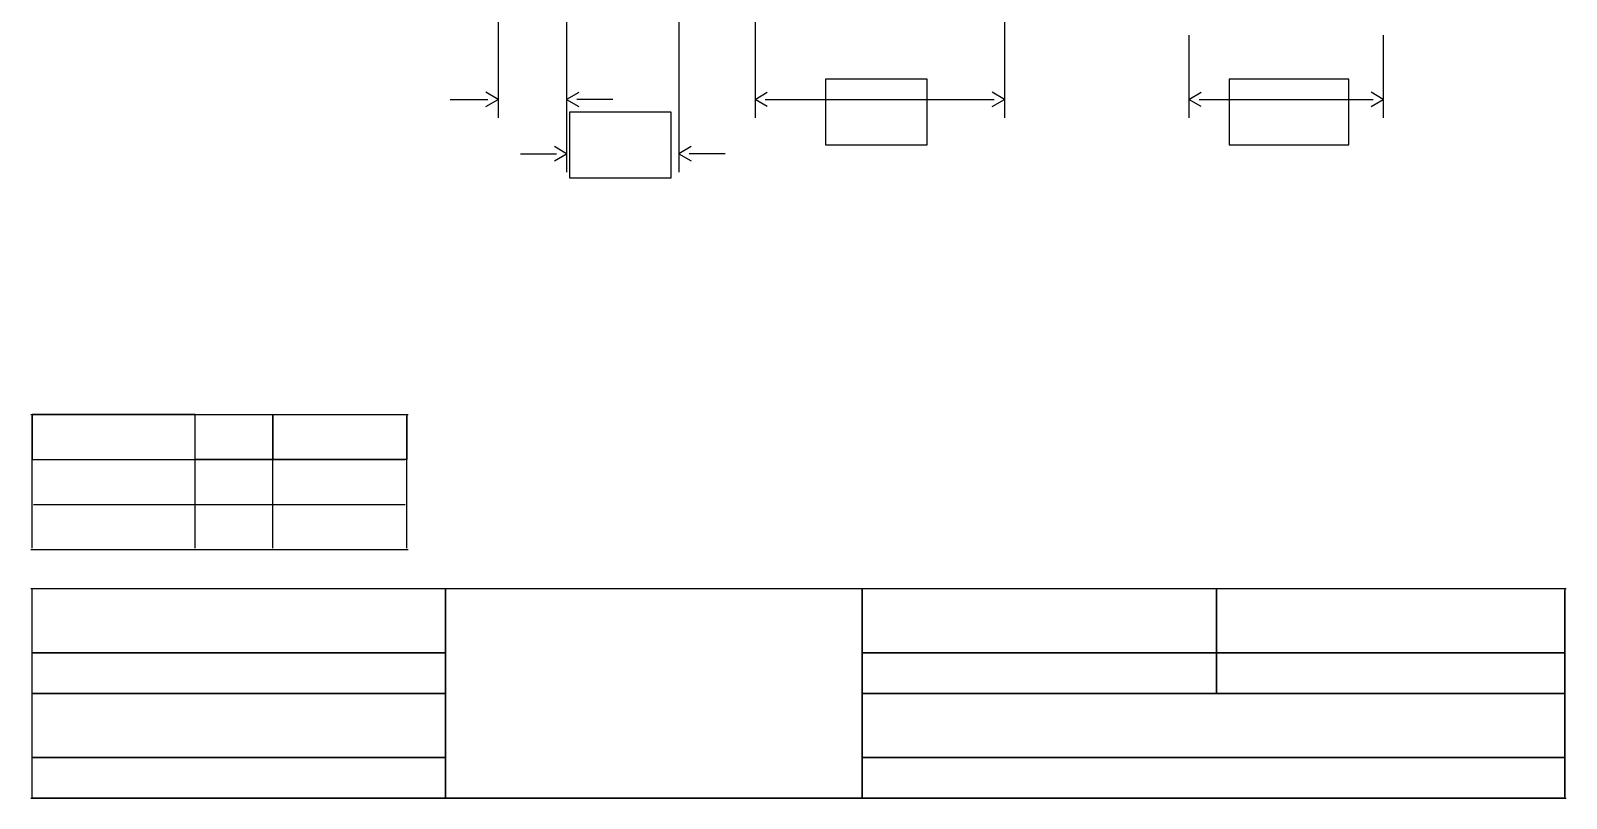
# Model space of a CAD drawing. Extents: x 36 to 576, y 36 to 756.
# Drawn here: x 36 to 576, y 36 to 306 of the extents above; entities that cross this region are included whole.
import ezdxf

# ---------------------------------------------------------------- set-up
doc = ezdxf.new("R2010")
doc.units = 0
doc.layers.add('51h-51hbc-double-box-rail-bracket_techdrawing', color=7, linetype='CONTINUOUS')

msp = doc.modelspace()

# ---------------------------------------------------------------- linework, layer by layer
at = {"layer": '51h-51hbc-double-box-rail-bracket_techdrawing', "color": 1}
for points in [[(200.437995, 314.050992), (200.437995, 275.736993)], [(290.772993, 314.050992), (290.772993, 275.736993)], [(378.450991, 314.050992), (378.450991, 275.736993)], [(224.545994, 310.882992), (224.545994, 275.736993)], [(224.545994, 310.882992), (224.545994, 256.657994)], [(264.007993, 310.882992), (264.007993, 256.657994)], [(443.294989, 304.795992), (443.294989, 275.736993)], [(511.670987, 304.795992), (511.670987, 275.736993)], [(183.628995, 282.248993), (196.850995, 282.248993)], [(240.825994, 282.248993), (228.133994, 282.248993)], [(294.360993, 282.248993), (374.861991, 282.248993)], [(446.884989, 282.248993), (508.084987, 282.248993)], [(208.265995, 263.168993), (220.957994, 263.168993)], [(280.287993, 263.168993), (267.595993, 263.168993)], [(36.121999, 171.508996), (93.904998, 171.508996)], [(36.621999, 155.654996), (36.621999, 171.008996)], [(93.904998, 171.508996), (121.264997, 171.508996), (168.802996, 171.508996)], [(93.904998, 155.904996), (93.904998, 171.008996)], [(121.264997, 155.904996), (121.264997, 171.008996)], [(168.302996, 155.654996), (168.302996, 171.008996)], [(36.621999, 139.800997), (36.621999, 155.654996)], [(37.121999, 155.654996), (93.904998, 155.654996), (121.264997, 155.654996)], [(93.904998, 140.050996), (93.904998, 155.404996)], [(121.264997, 155.654996), (167.802996, 155.654996)], [(121.264997, 140.050996), (121.264997, 155.404996)], [(168.302996, 139.800997), (168.302996, 155.654996)], [(36.621999, 124.446997), (36.621999, 139.800997)], [(37.121999, 139.800997), (93.904998, 139.800997), (121.264997, 139.800997)], [(93.904998, 124.446997), (93.904998, 139.550997)], [(121.264997, 139.800997), (167.802996, 139.800997)], [(121.264997, 124.446997), (121.264997, 139.550997)], [(168.302996, 124.446997), (168.302996, 139.800997)], [(36.121999, 123.946997), (93.904998, 123.946997), (121.264997, 123.946997), (168.802996, 123.946997)], [(181.936995, 87.678998), (181.936995, 109.745997)], [(328.441992, 87.678998), (328.441992, 109.745997)], [(453.001989, 87.678998), (453.001989, 109.745997)], [(181.936995, 73.495998), (181.936995, 87.678998)], [(328.441992, 73.495998), (328.441992, 87.678998)], [(453.001989, 73.495998), (453.001989, 87.678998)], [(37.121999, 73.370998), (182.061995, 73.370998)], [(181.936995, 50.806999), (181.936995, 73.245998)], [(328.316992, 73.370998), (453.001989, 73.370998)], [(328.441992, 50.806999), (328.441992, 73.245998)], [(453.001989, 73.370998), (574.999986, 73.370998)], [(181.936995, 36.999999), (181.936995, 50.806999)], [(328.441992, 36.999999), (328.441992, 50.806999)]]:
    msp.add_lwpolyline(points, dxfattribs=at)
at = {"layer": '51h-51hbc-double-box-rail-bracket_techdrawing', "color": 7}
for points in [[(315.599992, 266.265993), (351.239991, 266.265993), (351.239991, 289.359993), (315.599992, 289.359993)], [(457.439989, 266.265993), (499.559988, 266.265993), (499.559988, 289.359993), (457.439989, 289.359993)], [(225.599994, 254.718994), (261.239993, 254.718994), (261.239993, 277.812993), (225.599994, 277.812993)], [(36.621999, 155.654996), (93.904998, 155.654996), (93.904998, 171.508996), (36.621999, 171.508996)], [(93.904998, 171.508996), (121.264997, 171.508996), (121.264997, 155.654996), (93.904998, 155.654996)], [(121.264997, 171.508996), (168.302996, 171.508996), (168.302996, 155.654996), (121.264997, 155.654996)], [(36.621999, 110.245997), (181.936995, 110.245997), (181.936995, 87.678998), (36.621999, 87.678998)], [(181.936995, 110.245997), (328.441992, 110.245997), (328.441992, 36.499999), (181.936995, 36.499999)], [(328.441992, 110.245997), (453.001989, 110.245997), (453.001989, 87.678998), (328.441992, 87.678998)], [(453.001989, 110.245997), (575.499986, 110.245997), (575.499986, 87.678998), (453.001989, 87.678998)], [(36.621999, 87.678998), (181.936995, 87.678998), (181.936995, 73.370998), (36.621999, 73.370998)], [(328.441992, 87.678998), (453.001989, 87.678998), (453.001989, 73.370998), (328.441992, 73.370998)], [(453.001989, 87.678998), (575.499986, 87.678998), (575.499986, 73.370998), (453.001989, 73.370998)], [(36.621999, 73.370998), (181.936995, 73.370998), (181.936995, 50.806999), (36.621999, 50.806999)], [(328.441992, 73.370998), (575.499986, 73.370998), (575.499986, 50.806999), (328.441992, 50.806999)], [(36.621999, 50.806999), (181.936995, 50.806999), (181.936995, 36.499999), (36.621999, 36.499999)], [(328.441992, 50.806999), (575.499986, 50.806999), (575.499986, 36.499999), (328.441992, 36.499999)]]:
    msp.add_lwpolyline(points, close=True, dxfattribs=at)
for points in [[(196.120995, 279.769993), (200.438995, 282.262993), (196.120995, 284.755993)], [(228.862994, 284.727993), (224.544994, 282.234993), (228.862994, 279.741993)], [(295.089993, 279.769993), (290.771993, 282.262993), (295.089993, 284.755993)], [(374.132991, 279.769993), (378.450991, 282.262993), (374.132991, 284.755993)], [(447.614989, 279.769993), (443.296989, 282.262993), (447.614989, 284.755993)], [(507.354987, 279.769993), (511.672987, 282.262993), (507.354987, 284.755993)], [(220.227994, 260.689993), (224.545994, 263.182993), (220.227994, 265.675993)], [(268.325993, 265.647993), (264.007993, 263.154993), (268.325993, 260.661993)]]:
    msp.add_lwpolyline(points, dxfattribs=at)
at = {"layer": '51h-51hbc-double-box-rail-bracket_techdrawing', "color": 5}
for points in [[(36.121999, 110.245997), (181.936995, 110.245997)], [(36.621999, 87.678998), (36.621999, 109.745997)], [(181.936995, 110.245997), (328.441992, 110.245997)], [(328.441992, 110.245997), (453.001989, 110.245997), (575.999986, 110.245997)], [(575.499986, 87.678998), (575.499986, 109.745997)], [(36.621999, 73.370998), (36.621999, 87.678998)], [(575.499986, 73.370998), (575.499986, 87.678998)], [(36.621999, 50.806999), (36.621999, 73.370998)], [(575.499986, 50.806999), (575.499986, 73.370998)], [(36.621999, 36.999999), (36.621999, 50.806999)], [(575.499986, 36.999999), (575.499986, 50.806999)], [(36.121999, 36.499999), (181.936995, 36.499999)], [(181.936995, 36.499999), (328.441992, 36.499999)], [(328.441992, 36.499999), (453.001989, 36.499999), (575.999986, 36.499999)]]:
    msp.add_lwpolyline(points, dxfattribs=at)

doc.saveas('drawing.dxf')
